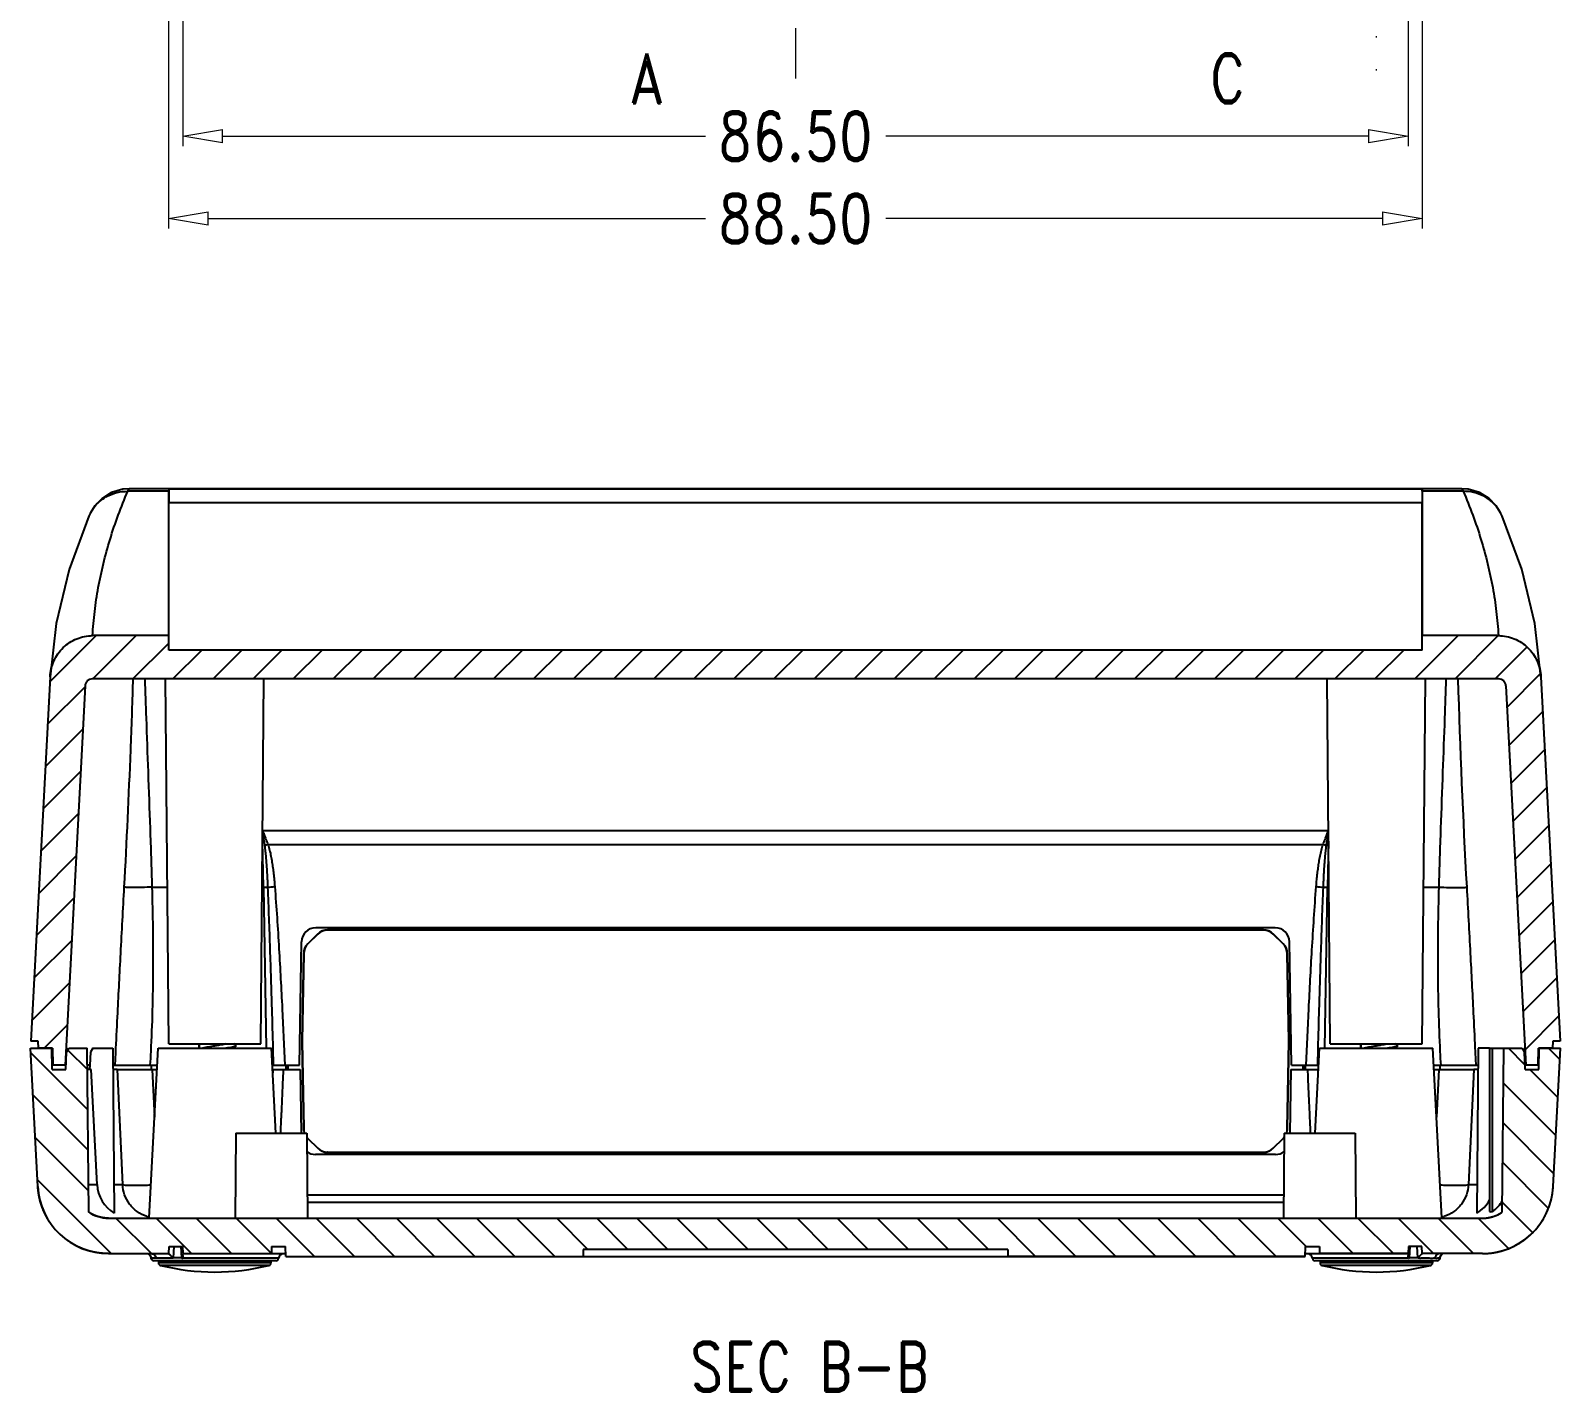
# Model space of a CAD drawing. Header units: millimetres. Extents: x 3559 to 4719, y 1270 to 1649.
# Drawn here: x 3566.8 to 3674.8, y 1316.6 to 1412.7 of the extents above; entities that cross this region are included whole.
import ezdxf
from ezdxf.enums import TextEntityAlignment as Align

# ---------------------------------------------------------------- set-up
doc = ezdxf.new("R2010")
doc.units = ezdxf.units.MM
doc.linetypes.add('DIVIDE', pattern=[31.75, 12.7, -6.35, 0, -6.35, 0, -6.35])
doc.layers.get('0').update_dxf_attribs({"linetype": 'CONTINUOUS'})
doc.layers.get('Defpoints').update_dxf_attribs({"linetype": 'CONTINUOUS'})
for name, color, linetype in [('02___PRT_ALL_AXES', 7, 'CONTINUOUS'), ('06___PRT_ALL_SURFS', 7, 'CONTINUOUS'), ('3_ALL_AXES', 7, 'CONTINUOUS')]:
    doc.layers.add(name, color=color, linetype=linetype)
doc.layers.add('dim', color=3, linetype='CONTINUOUS', lineweight=9)
doc.layers.add('hatch', color=56, linetype='CONTINUOUS', lineweight=9)
doc.styles.add('longtou', font='romand.shx', dxfattribs={"width": 0.8, "bigfont": 'fangsong.shx'})
doc.dimstyles.new('YanXiu', dxfattribs={"dimtxt": 2.5, "dimasz": 2.2, "dimexe": 1, "dimexo": 0, "dimgap": 0.66, "dimtad": 0, "dimzin": 0, "dimdsep": 46, "dimtxsty": 'longtou', "dimblk": 'CLOSEDBLANK', "dimcen": 0, "dimclrd": 3, "dimclre": 3, "dimclrt": 7, "dimadec": 0, "dimazin": 0, "dimtfac": 1, "dimtdec": 4, "dimtofl": 0, "dimtmove": 0, "dimatfit": 3, "dimldrblk": 'CLOSEDBLANK', "dimfxl": 0, "dimtolj": 1, "dimtzin": 0, "dimlwd": 0, "dimlwe": 0, "dimarcsym": 0})

# ---------------------------------------------------------------- blocks, each defined once
blk = doc.blocks.new('_ClosedBlank')
at = {"color": 0, "linetype": 'ByBlock', "lineweight": -2}
for p, q in [((-1, 0.167), (0, 0)), ((-1, 0.167), (-1, -0.167)), ((0, 0), (-1, -0.167))]:
    blk.add_line(p, q, dxfattribs=at)
blk = doc.blocks.new('*D17')
at = {"layer": 'Defpoints', "color": 0}
for p in [(3576.51, 1428.84), (3665.01, 1428.84), (3576.51, 1399.45)]:
    blk.add_point(p, dxfattribs=at)
at = {"layer": 'dim', "color": 3, "lineweight": 5}
for p, q in [((3576.51, 1428.84), (3576.51, 1398.75)), ((3665.01, 1428.84), (3665.01, 1398.75)), ((3579.31, 1399.45), (3614.4, 1399.45)), ((3662.21, 1399.45), (3627.13, 1399.45))]:
    blk.add_line(p, q, dxfattribs=at)
at = {"layer": 'dim', "color": 3, "lineweight": 5, "xscale": 2.8, "yscale": 2.8, "zscale": 2.8, "rotation": 180}
blk.add_blockref('_ClosedBlank', (3576.51, 1399.45), dxfattribs=at)
at = {"layer": 'dim', "color": 3, "lineweight": 5, "xscale": 2.8, "yscale": 2.8, "zscale": 2.8}
blk.add_blockref('_ClosedBlank', (3665.01, 1399.45), dxfattribs=at)
at = {"layer": 'dim', "color": 7, "insert": (3620.76, 1399.45), "char_height": 3.5, "attachment_point": 5, "style": 'longtou'}
blk.add_mtext('88.50', dxfattribs=at)
blk = doc.blocks.new('*D27')
at = {"layer": 'Defpoints', "color": 0}
for p in [(3577.51, 1417.4), (3664.01, 1417.4), (3577.51, 1405.26)]:
    blk.add_point(p, dxfattribs=at)
at = {"layer": 'dim', "color": 3, "lineweight": 5}
for p, q in [((3577.51, 1417.4), (3577.51, 1404.56)), ((3664.01, 1417.4), (3664.01, 1404.56)), ((3580.31, 1405.26), (3614.4, 1405.26)), ((3661.21, 1405.26), (3627.13, 1405.26))]:
    blk.add_line(p, q, dxfattribs=at)
at = {"layer": 'dim', "color": 3, "lineweight": 5, "xscale": 2.8, "yscale": 2.8, "zscale": 2.8, "rotation": 180}
blk.add_blockref('_ClosedBlank', (3577.51, 1405.26), dxfattribs=at)
at = {"layer": 'dim', "color": 3, "lineweight": 5, "xscale": 2.8, "yscale": 2.8, "zscale": 2.8}
blk.add_blockref('_ClosedBlank', (3664.01, 1405.26), dxfattribs=at)
at = {"layer": 'dim', "color": 7, "insert": (3620.76, 1405.26), "char_height": 3.5, "attachment_point": 5, "style": 'longtou'}
blk.add_mtext('86.50', dxfattribs=at)

msp = doc.modelspace()

# ---------------------------------------------------------------- hatches: boundary and pattern name
h = msp.add_hatch()
h.set_pattern_fill('DEFAULT__1', color=5, scale=2, angle=45, style=0)
h.set_pattern_definition([(45, (2785.0211, 1084.2625), (-1.4142136, 1.4142136), [])])
edge = h.paths.add_edge_path()
edge.add_line((3568.318, 1340.871), (3567.314, 1340.871))
edge.add_line((3567.314, 1340.871), (3567.309, 1341.371))
edge.add_line((3567.309, 1341.371), (3566.791, 1341.371))
edge.add_line((3566.791, 1341.371), (3568.139, 1367.098))
edge.add_spline(control_points=[(3568.139, 1367.098), (3568.149, 1367.293), (3568.205, 1367.673), (3568.394, 1368.224), (3568.682, 1368.727), (3569.057, 1369.167), (3569.508, 1369.527), (3570.017, 1369.795), (3570.571, 1369.96), (3570.948, 1369.997), (3571.141, 1369.997)], knot_values=[0, 0, 0, 0, 0.125, 0.25, 0.375, 0.5, 0.625, 0.75, 0.875, 1, 1, 1, 1], degree=3, periodic=0)
edge.add_line((3571.141, 1369.997), (3576.514, 1369.997))
edge.add_line((3576.514, 1369.997), (3576.532, 1368.978))
edge.add_line((3576.532, 1368.978), (3664.997, 1368.978))
edge.add_line((3664.997, 1368.978), (3665.014, 1369.997))
edge.add_line((3665.014, 1369.997), (3670.388, 1369.997))
edge.add_spline(control_points=[(3670.388, 1369.997), (3670.581, 1369.997), (3670.959, 1369.96), (3671.515, 1369.793), (3672.026, 1369.524), (3672.477, 1369.162), (3672.85, 1368.722), (3673.136, 1368.22), (3673.324, 1367.671), (3673.38, 1367.292), (3673.39, 1367.098)], knot_values=[0, 0, 0, 0, 0.125, 0.25, 0.375, 0.5, 0.625, 0.75, 0.875, 1, 1, 1, 1], degree=3, periodic=0)
edge.add_line((3673.39, 1367.098), (3674.738, 1341.371))
edge.add_line((3674.738, 1341.371), (3674.22, 1341.371))
edge.add_line((3674.22, 1341.371), (3674.214, 1340.871))
edge.add_line((3674.214, 1340.871), (3673.211, 1340.871))
edge.add_line((3673.211, 1340.871), (3673.19, 1339.671))
edge.add_line((3673.19, 1339.671), (3672.324, 1339.671))
edge.add_line((3672.324, 1339.671), (3670.92, 1366.457))
edge.add_spline(control_points=[(3670.92, 1366.457), (3670.917, 1366.525), (3670.886, 1366.648), (3670.772, 1366.812), (3670.606, 1366.917), (3670.485, 1366.941), (3670.42, 1366.941)], knot_values=[0, 0, 0, 0, 0.25, 0.5, 0.75, 1, 1, 1, 1], degree=3, periodic=0)
edge.add_line((3670.42, 1366.941), (3571.109, 1366.941))
edge.add_spline(control_points=[(3571.109, 1366.941), (3571.044, 1366.941), (3570.923, 1366.917), (3570.757, 1366.812), (3570.643, 1366.648), (3570.612, 1366.525), (3570.609, 1366.457)], knot_values=[0, 0, 0, 0, 0.25, 0.5, 0.75, 1, 1, 1, 1], degree=3, periodic=0)
edge.add_line((3570.609, 1366.457), (3569.205, 1339.671))
edge.add_line((3569.205, 1339.671), (3568.339, 1339.671))
edge.add_line((3568.339, 1339.671), (3568.318, 1340.871))
h = msp.add_hatch()
h.set_pattern_fill('B', color=5, scale=2, angle=135, style=0)
h.set_pattern_definition([(135, (2785.0211, 1084.2625), (-1.4142136, -1.4142136), [])])
edge = h.paths.add_edge_path()
edge.add_line((3569.475, 1340.871), (3570.764, 1340.871))
edge.add_line((3570.764, 1340.871), (3570.865, 1329.303))
edge.add_spline(control_points=[(3572.269, 1328.871), (3571.765, 1328.871), (3571.283, 1329.02), (3570.865, 1329.303)], knot_values=[0, 0, 0, 0, 1, 1, 1, 1], degree=3, periodic=0)
edge.add_line((3572.269, 1328.871), (3669.26, 1328.871))
edge.add_spline(control_points=[(3669.26, 1328.871), (3669.764, 1328.871), (3670.246, 1329.02), (3670.663, 1329.303)], knot_values=[0, 0, 0, 0, 1, 1, 1, 1], degree=3, periodic=0)
edge.add_line((3670.663, 1329.303), (3670.764, 1340.871))
edge.add_line((3670.764, 1340.871), (3672.054, 1340.871))
edge.add_line((3672.054, 1340.871), (3672.219, 1340.586))
edge.add_line((3672.219, 1340.586), (3672.282, 1339.371))
edge.add_line((3672.282, 1339.371), (3673.235, 1339.371))
edge.add_line((3673.235, 1339.371), (3673.261, 1340.871))
edge.add_line((3673.261, 1340.871), (3674.764, 1340.871))
edge.add_line((3674.764, 1340.871), (3674.253, 1331.11))
edge.add_spline(control_points=[(3669.26, 1326.371), (3672.068, 1326.371), (3674.106, 1328.305), (3674.253, 1331.11)], knot_values=[0, 0, 0, 0, 1, 1, 1, 1], degree=3, periodic=0)
edge.add_line((3669.26, 1326.371), (3665.014, 1326.371))
edge.add_line((3665.014, 1326.371), (3664.988, 1326.871))
edge.add_line((3664.988, 1326.871), (3664.041, 1326.871))
edge.add_line((3664.041, 1326.871), (3664.014, 1326.371))
edge.add_line((3664.014, 1326.371), (3657.764, 1326.371))
edge.add_line((3657.764, 1326.371), (3657.756, 1326.871))
edge.add_line((3657.756, 1326.871), (3656.764, 1326.871))
edge.add_line((3656.764, 1326.871), (3656.752, 1326.171))
edge.add_line((3656.752, 1326.171), (3635.764, 1326.171))
edge.add_line((3635.764, 1326.171), (3635.762, 1326.671))
edge.add_line((3635.762, 1326.671), (3605.767, 1326.671))
edge.add_line((3605.767, 1326.671), (3605.764, 1326.171))
edge.add_line((3605.764, 1326.171), (3584.777, 1326.171))
edge.add_line((3584.777, 1326.171), (3584.764, 1326.871))
edge.add_line((3584.764, 1326.871), (3583.773, 1326.871))
edge.add_line((3583.773, 1326.871), (3583.764, 1326.371))
edge.add_line((3583.764, 1326.371), (3577.514, 1326.371))
edge.add_line((3577.514, 1326.371), (3577.488, 1326.871))
edge.add_line((3577.488, 1326.871), (3576.541, 1326.871))
edge.add_line((3576.541, 1326.871), (3576.514, 1326.371))
edge.add_line((3576.514, 1326.371), (3572.269, 1326.371))
edge.add_spline(control_points=[(3572.269, 1326.371), (3569.46, 1326.371), (3567.423, 1328.305), (3567.276, 1331.11)], knot_values=[0, 0, 0, 0, 1, 1, 1, 1], degree=3, periodic=0)
edge.add_line((3567.276, 1331.11), (3566.764, 1340.871))
edge.add_line((3566.764, 1340.871), (3568.268, 1340.871))
edge.add_line((3568.268, 1340.871), (3568.294, 1339.371))
edge.add_line((3568.294, 1339.371), (3569.246, 1339.371))
edge.add_line((3569.246, 1339.371), (3569.31, 1340.586))
edge.add_line((3569.31, 1340.586), (3569.475, 1340.871))

# ---------------------------------------------------------------- linework, layer by layer
at = {"color": 7, "linetype": 'Continuous'}
for p, q in [((3573.728, 1380.371), (3573.269, 1380.335)), ((3667.8, 1380.371), (3573.728, 1380.371)), ((3665.013, 1380.336), (3576.515, 1380.336)), ((3576.515, 1380.336), (3576.532, 1379.374)), ((3665.013, 1380.336), (3664.997, 1379.374)), ((3668.249, 1380.337), (3667.8, 1380.371)), ((3576.514, 1380.188), (3573.631, 1380.188)), ((3576.514, 1369.997), (3576.514, 1380.188)), ((3664.997, 1379.374), (3576.532, 1379.374)), ((3664.997, 1368.978), (3664.997, 1379.374)), ((3665.014, 1380.188), (3665.014, 1369.997)), ((3667.898, 1380.188), (3665.014, 1380.188)), ((3570.877, 1378.433), (3570.877, 1378.434)), ((3670.652, 1378.433), (3670.652, 1378.434)), ((3576.514, 1369.997), (3571.141, 1369.997)), ((3576.514, 1369.997), (3571.141, 1369.997)), ((3576.532, 1368.978), (3576.514, 1369.997)), ((3576.532, 1368.978), (3576.514, 1369.997)), ((3664.997, 1368.978), (3665.014, 1369.997)), ((3664.997, 1368.978), (3665.014, 1369.997)), ((3670.388, 1369.997), (3665.014, 1369.997)), ((3670.388, 1369.997), (3665.014, 1369.997)), ((3664.997, 1368.978), (3576.532, 1368.978)), ((3664.997, 1368.978), (3576.532, 1368.978)), ((3568.139, 1367.098), (3566.791, 1341.371)), ((3568.139, 1367.098), (3566.791, 1341.371)), ((3570.609, 1366.457), (3569.205, 1339.671)), ((3570.609, 1366.457), (3569.205, 1339.671)), ((3670.42, 1366.941), (3571.109, 1366.941)), ((3670.42, 1366.941), (3571.109, 1366.941)), ((3576.514, 1341.171), (3576.29, 1366.941)), ((3583.014, 1341.171), (3583.239, 1366.941)), ((3658.514, 1341.171), (3658.29, 1366.941)), ((3665.014, 1341.171), (3665.239, 1366.941)), ((3670.92, 1366.457), (3672.324, 1339.671)), ((3670.92, 1366.457), (3672.324, 1339.671)), ((3673.39, 1367.098), (3674.738, 1341.371)), ((3673.39, 1367.098), (3674.738, 1341.371)), ((3583.126, 1356.25), (3658.403, 1356.249)), ((3583.195, 1352.24), (3583.139, 1355.487)), ((3658.389, 1355.487), (3658.333, 1352.24)), ((3583.519, 1355.263), (3658.01, 1355.263)), ((3575.352, 1352.241), (3576.418, 1352.241)), ((3583.111, 1352.24), (3583.195, 1352.24)), ((3583.195, 1352.24), (3583.394, 1340.871)), ((3658.135, 1340.871), (3658.333, 1352.24)), ((3658.333, 1352.24), (3658.418, 1352.24)), ((3665.111, 1352.241), (3666.177, 1352.241)), ((3587.034, 1348.935), (3586.33, 1348.244)), ((3587.039, 1348.921), (3586.344, 1348.238)), ((3654.633, 1349.371), (3586.896, 1349.371)), ((3587.039, 1348.921), (3587.034, 1348.935)), ((3653.794, 1349.221), (3587.734, 1349.221)), ((3587.74, 1349.208), (3587.734, 1349.221)), ((3653.789, 1349.208), (3587.74, 1349.208)), ((3653.789, 1349.208), (3653.794, 1349.221)), ((3654.49, 1348.921), (3654.495, 1348.935)), ((3655.185, 1348.238), (3654.49, 1348.921)), ((3655.199, 1348.244), (3654.495, 1348.935)), ((3585.744, 1339.671), (3585.896, 1348.389)), ((3586.344, 1348.238), (3586.33, 1348.244)), ((3655.185, 1348.238), (3655.199, 1348.244)), ((3655.785, 1339.671), (3655.633, 1348.389)), ((3586.031, 1347.548), (3585.924, 1341.389)), ((3586.045, 1347.542), (3585.938, 1341.389)), ((3586.045, 1347.542), (3586.031, 1347.548)), ((3655.484, 1347.542), (3655.498, 1347.548)), ((3655.591, 1341.389), (3655.484, 1347.542)), ((3655.605, 1341.389), (3655.498, 1347.548)), ((3567.309, 1341.371), (3566.791, 1341.371)), ((3567.309, 1341.371), (3566.791, 1341.371)), ((3567.314, 1340.871), (3567.309, 1341.371)), ((3567.314, 1340.871), (3567.309, 1341.371)), ((3585.938, 1341.389), (3585.924, 1341.389)), ((3655.591, 1341.389), (3655.605, 1341.389)), ((3674.22, 1341.371), (3674.214, 1340.871)), ((3674.22, 1341.371), (3674.214, 1340.871)), ((3674.738, 1341.371), (3674.22, 1341.371)), ((3674.738, 1341.371), (3674.22, 1341.371)), ((3566.764, 1340.871), (3568.318, 1340.871)), ((3567.276, 1331.11), (3566.764, 1340.871)), ((3566.764, 1340.871), (3568.268, 1340.871)), ((3567.276, 1331.11), (3566.764, 1340.871)), ((3568.318, 1340.871), (3567.314, 1340.871)), ((3568.294, 1339.371), (3568.268, 1340.871)), ((3568.294, 1339.371), (3568.268, 1340.871)), ((3568.318, 1340.871), (3568.339, 1339.671)), ((3568.339, 1339.671), (3568.318, 1340.871)), ((3569.246, 1339.371), (3569.31, 1340.586)), ((3569.246, 1339.371), (3569.31, 1340.586)), ((3569.31, 1340.586), (3569.475, 1340.871)), ((3569.31, 1340.586), (3569.475, 1340.871)), ((3569.475, 1340.871), (3570.764, 1340.871)), ((3569.475, 1340.871), (3570.764, 1340.871)), ((3570.865, 1329.303), (3570.764, 1340.871)), ((3570.865, 1329.303), (3570.764, 1340.871)), ((3570.993, 1340.586), (3570.945, 1339.671)), ((3571.158, 1340.871), (3570.993, 1340.586)), ((3571.158, 1340.871), (3572.564, 1340.871)), ((3572.564, 1340.871), (3572.666, 1329.23)), ((3575.137, 1328.891), (3575.764, 1340.871)), ((3575.764, 1340.871), (3583.764, 1340.871)), ((3576.514, 1341.171), (3583.014, 1341.171)), ((3578.664, 1341.171), (3578.664, 1340.871)), ((3581.235, 1341.106), (3581.124, 1341.171)), ((3581.124, 1340.871), (3581.235, 1340.937)), ((3581.264, 1341.071), (3581.235, 1341.106)), ((3581.235, 1340.937), (3581.264, 1340.971)), ((3581.264, 1340.971), (3581.264, 1341.071)), ((3584.079, 1334.871), (3583.764, 1340.871)), ((3583.867, 1340.874), (3583.9, 1339.671)), ((3585.938, 1341.354), (3585.924, 1341.354)), ((3585.924, 1341.354), (3586.031, 1335.195)), ((3585.938, 1341.354), (3586.045, 1335.201)), ((3655.484, 1335.201), (3655.591, 1341.354)), ((3655.498, 1335.195), (3655.605, 1341.354)), ((3655.591, 1341.354), (3655.605, 1341.354)), ((3657.45, 1334.871), (3657.764, 1340.871)), ((3657.629, 1339.671), (3657.662, 1340.874)), ((3657.764, 1340.871), (3665.764, 1340.871)), ((3658.514, 1341.171), (3665.014, 1341.171)), ((3660.664, 1341.171), (3660.664, 1340.871)), ((3663.235, 1341.106), (3663.124, 1341.171)), ((3663.124, 1340.871), (3663.235, 1340.937)), ((3663.264, 1341.071), (3663.235, 1341.106)), ((3663.235, 1340.937), (3663.264, 1340.971)), ((3663.264, 1340.971), (3663.264, 1341.071)), ((3666.392, 1328.891), (3665.764, 1340.871)), ((3668.964, 1340.871), (3668.863, 1329.23)), ((3669.764, 1340.871), (3668.964, 1340.871)), ((3669.958, 1340.871), (3672.054, 1340.871)), ((3670.663, 1329.303), (3670.764, 1340.871)), ((3670.663, 1329.303), (3670.764, 1340.871)), ((3670.764, 1340.871), (3672.054, 1340.871)), ((3672.054, 1340.871), (3672.219, 1340.586)), ((3672.054, 1340.871), (3672.219, 1340.586)), ((3672.282, 1339.371), (3672.219, 1340.586)), ((3672.282, 1339.371), (3672.219, 1340.586)), ((3673.211, 1340.871), (3673.19, 1339.671)), ((3673.19, 1339.671), (3673.211, 1340.871)), ((3673.211, 1340.871), (3674.764, 1340.871)), ((3674.214, 1340.871), (3673.211, 1340.871)), ((3673.235, 1339.371), (3673.261, 1340.871)), ((3673.235, 1339.371), (3673.261, 1340.871)), ((3673.261, 1340.871), (3674.764, 1340.871)), ((3674.253, 1331.11), (3674.764, 1340.871)), ((3674.253, 1331.11), (3674.764, 1340.871)), ((3568.294, 1339.371), (3569.246, 1339.371)), ((3568.294, 1339.371), (3569.246, 1339.371)), ((3569.262, 1339.671), (3568.339, 1339.671)), ((3569.205, 1339.671), (3568.339, 1339.671)), ((3570.945, 1339.671), (3570.775, 1339.671)), ((3570.945, 1339.671), (3570.929, 1339.371)), ((3572.575, 1339.671), (3575.702, 1339.671)), ((3572.865, 1339.371), (3575.686, 1339.371)), ((3572.865, 1339.371), (3573.251, 1331.241)), ((3575.279, 1339.671), (3575.279, 1339.371)), ((3575.35, 1339.371), (3575.51, 1336.007)), ((3583.827, 1339.671), (3585.744, 1339.671)), ((3583.843, 1339.371), (3585.791, 1339.371)), ((3583.862, 1339.371), (3583.856, 1339.123)), ((3584.785, 1339.673), (3584.791, 1339.371)), ((3584.903, 1339.671), (3584.908, 1339.371)), ((3584.924, 1339.671), (3584.929, 1339.371)), ((3655.738, 1339.371), (3657.686, 1339.371)), ((3655.785, 1339.671), (3657.702, 1339.671)), ((3656.6, 1339.371), (3656.605, 1339.671)), ((3656.621, 1339.371), (3656.626, 1339.671)), ((3656.743, 1339.673), (3656.738, 1339.371)), ((3657.673, 1339.123), (3657.667, 1339.371)), ((3665.827, 1339.671), (3668.954, 1339.671)), ((3665.843, 1339.371), (3668.663, 1339.371)), ((3666.179, 1339.371), (3666.019, 1336.007)), ((3666.25, 1339.671), (3666.25, 1339.371)), ((3668.663, 1339.371), (3668.278, 1331.241)), ((3673.19, 1339.671), (3672.267, 1339.671)), ((3672.282, 1339.371), (3673.235, 1339.371)), ((3672.282, 1339.371), (3673.235, 1339.371)), ((3673.19, 1339.671), (3672.324, 1339.671)), ((3586.045, 1335.201), (3586.031, 1335.195)), ((3655.484, 1335.201), (3655.498, 1335.195)), ((3581.264, 1334.871), (3581.212, 1328.871)), ((3581.264, 1334.871), (3586.264, 1334.871)), ((3586.264, 1334.871), (3586.317, 1328.871)), ((3586.344, 1334.505), (3586.33, 1334.499)), ((3586.33, 1334.499), (3587.034, 1333.808)), ((3586.344, 1334.505), (3587.039, 1333.822)), ((3587.039, 1333.822), (3587.034, 1333.808)), ((3654.49, 1333.822), (3655.185, 1334.505)), ((3654.49, 1333.822), (3654.495, 1333.808)), ((3654.495, 1333.808), (3655.199, 1334.499)), ((3655.185, 1334.505), (3655.199, 1334.499)), ((3655.264, 1334.871), (3655.212, 1328.871)), ((3655.264, 1334.871), (3660.264, 1334.871)), ((3660.264, 1334.871), (3660.317, 1328.871)), ((3587.74, 1333.535), (3587.734, 1333.521)), ((3587.734, 1333.521), (3653.794, 1333.521)), ((3587.74, 1333.535), (3653.789, 1333.535)), ((3653.789, 1333.535), (3653.794, 1333.521)), ((3586.302, 1330.526), (3655.226, 1330.526)), ((3586.307, 1329.991), (3655.222, 1329.991)), ((3572.269, 1328.871), (3669.26, 1328.871)), ((3572.269, 1328.871), (3669.26, 1328.871)), ((3572.269, 1326.371), (3576.514, 1326.371)), ((3572.269, 1326.371), (3576.514, 1326.371)), ((3576.514, 1326.371), (3576.541, 1326.871)), ((3576.514, 1326.371), (3576.541, 1326.871)), ((3576.541, 1326.871), (3577.488, 1326.871)), ((3576.541, 1326.871), (3577.488, 1326.871)), ((3576.869, 1326.871), (3576.829, 1326.068)), ((3577.415, 1326.447), (3577.393, 1326.871)), ((3577.434, 1326.068), (3577.415, 1326.447)), ((3577.488, 1326.871), (3577.514, 1326.371)), ((3577.488, 1326.871), (3577.514, 1326.371)), ((3577.514, 1326.371), (3584.773, 1326.371)), ((3577.514, 1326.371), (3583.764, 1326.371)), ((3577.521, 1326.248), (3577.516, 1326.338)), ((3583.773, 1326.871), (3583.764, 1326.371)), ((3583.773, 1326.871), (3583.764, 1326.371)), ((3583.773, 1326.871), (3584.764, 1326.871)), ((3583.773, 1326.871), (3584.764, 1326.871)), ((3584.777, 1326.171), (3584.764, 1326.871)), ((3584.777, 1326.171), (3584.764, 1326.871)), ((3605.767, 1326.671), (3605.764, 1326.171)), ((3605.767, 1326.671), (3605.764, 1326.171)), ((3635.762, 1326.671), (3605.767, 1326.671)), ((3635.762, 1326.671), (3605.767, 1326.671)), ((3635.762, 1326.671), (3635.764, 1326.171)), ((3635.762, 1326.671), (3635.764, 1326.171)), ((3656.752, 1326.171), (3656.764, 1326.871)), ((3656.752, 1326.171), (3656.764, 1326.871)), ((3656.756, 1326.371), (3664.014, 1326.371)), ((3656.764, 1326.871), (3657.756, 1326.871)), ((3656.764, 1326.871), (3657.756, 1326.871)), ((3657.756, 1326.871), (3657.764, 1326.371)), ((3657.756, 1326.871), (3657.764, 1326.371)), ((3664.014, 1326.371), (3657.764, 1326.371)), ((3664.041, 1326.871), (3664.008, 1326.248)), ((3664.041, 1326.871), (3664.014, 1326.371)), ((3664.988, 1326.871), (3664.041, 1326.871)), ((3664.988, 1326.871), (3664.041, 1326.871)), ((3664.116, 1326.475), (3664.095, 1326.068)), ((3664.136, 1326.871), (3664.116, 1326.475)), ((3664.7, 1326.068), (3664.66, 1326.871)), ((3665.014, 1326.371), (3664.988, 1326.871)), ((3665.014, 1326.371), (3664.988, 1326.871)), ((3669.26, 1326.371), (3665.014, 1326.371)), ((3669.26, 1326.371), (3665.014, 1326.371)), ((3584.068, 1325.871), (3575.461, 1325.871)), ((3575.791, 1325.871), (3575.793, 1325.725)), ((3583.736, 1325.725), (3575.793, 1325.725)), ((3583.583, 1325.534), (3575.945, 1325.534)), ((3577.434, 1326.068), (3576.829, 1326.068)), ((3583.787, 1326.038), (3577.516, 1326.053)), ((3583.738, 1325.871), (3583.736, 1325.725)), ((3584.265, 1326.038), (3583.787, 1326.038)), ((3584.777, 1326.171), (3656.752, 1326.171)), ((3584.777, 1326.171), (3605.764, 1326.171)), ((3656.752, 1326.171), (3635.764, 1326.171)), ((3663.997, 1326.038), (3657.264, 1326.038)), ((3666.068, 1325.871), (3657.461, 1325.871)), ((3657.791, 1325.871), (3657.793, 1325.725)), ((3665.736, 1325.725), (3657.793, 1325.725)), ((3665.583, 1325.534), (3657.945, 1325.534)), ((3663.997, 1326.038), (3663.999, 1326.068)), ((3664.7, 1326.068), (3664.095, 1326.068)), ((3665.738, 1325.871), (3665.736, 1325.725))]:
    msp.add_line(p, q, dxfattribs=at)
for points in [[(3573.269, 1380.335), (3572.471, 1380.095), (3571.788, 1379.667), (3571.295, 1379.153), (3570.987, 1378.666), (3570.877, 1378.433)], [(3670.652, 1378.433), (3670.536, 1378.677), (3670.225, 1379.164), (3669.729, 1379.677), (3669.044, 1380.102), (3668.249, 1380.337)], [(3570.877, 1378.434), (3569.491, 1374.674), (3568.569, 1370.848), (3568.139, 1367.098)], [(3673.39, 1367.098), (3672.959, 1370.854), (3672.037, 1374.68), (3670.652, 1378.434)], [(3575.015, 1326.371), (3575.081, 1326.339), (3575.171, 1326.26)], [(3575.171, 1326.26), (3575.242, 1326.137), (3575.262, 1326.049)], [(3666.267, 1326.049), (3666.287, 1326.135), (3666.356, 1326.258), (3666.444, 1326.336)]]:
    msp.add_lwpolyline(points, dxfattribs=at)
for centre, radius, start, end in [((3573.515, 1377.293), 2.874, 148.85181, 156.59712), ((3573.504, 1377.299), 2.861, 147.34777, 148.84829), ((3668.025, 1377.299), 2.861, 31.28479, 32.60894), ((3668.014, 1377.293), 2.874, 23.40269, 31.28097), ((4222.607, 1383.083), 555.315, 181.66577, 183.18386), ((3565.611, 1405.446), 53.283, 289.37257, 289.6396), ((3677.719, 1410.528), 58.675, 250.37186, 250.61437), ((3580.198, 1401.402), 49.271, 273.84133, 274.43018), ((3661.331, 1401.392), 49.261, 265.56887, 266.15783), ((3586.896, 1348.371), 1, 90, 179), ((3654.633, 1348.371), 1, 1, 90), ((3572.269, 1331.371), 5, 183, 270), ((3573.952, 1331.373), 2.499, 183.03153, 239.02541), ((3669.26, 1331.371), 5, 270, 357), ((3667.572, 1331.378), 2.506, 301.00603, 315.99811), ((3667.577, 1331.373), 2.499, 315.99769, 331.5558), ((3572.269, 1331.371), 2.5, 235.83965, 270), ((3575.733, 1331.344), 2.472, 252.31105, 256.18302), ((3665.795, 1331.344), 2.472, 283.81698, 287.68895), ((3669.26, 1331.371), 2.5, 270, 304.16035), ((3584.659, 1325.971), 0.4, 90, 170.40593), ((3656.869, 1325.971), 0.4, 9.59407, 90), ((3575.461, 1326.071), 0.2, 186.58714, 270), ((3575.993, 1325.728), 0.2, 181, 256.18294), ((3579.764, 1341.063), 15.991, 256.18294, 283.81706), ((3583.536, 1325.728), 0.2, 283.81706, 359), ((3584.068, 1326.071), 0.2, 270, 350.40593), ((3657.461, 1326.071), 0.2, 189.59407, 270), ((3657.993, 1325.728), 0.2, 181, 256.18294), ((3661.764, 1341.063), 15.991, 256.18294, 283.81706), ((3665.536, 1325.728), 0.2, 283.81706, 359), ((3666.068, 1326.071), 0.2, 270, 353.41286)]:
    msp.add_arc(centre, radius, start, end, dxfattribs=at)
for centre, major_axis, ratio, start_param, end_param in [((3576.692, 1370.371), (-0.175, 10), 0.0033919, 0.0837041, 0.191927), ((3664.837, 1370.371), (0.175, 10), 0.0033919, -0.191927, -0.0837041), ((3587.735, 1348.221), (-0.379, 0.926), 0.9998222, -0.3882734, 0.3882734), ((3587.74, 1348.207), (-0.379, 0.926), 0.9998222, -0.3882734, 0.3882734), ((3653.789, 1348.207), (0.379, 0.926), 0.9998222, -0.3882734, 0.3882734), ((3653.794, 1348.221), (0.379, 0.926), 0.9998222, -0.3882734, 0.3882734), ((3587.031, 1347.53), (0.919, -0.395), 0.9998222, 2.7533192, 3.5298661), ((3587.045, 1347.524), (-0.919, 0.395), 0.9998222, -0.3882734, 0.3882734), ((3654.484, 1347.524), (0.919, 0.395), 0.9998222, -0.3882734, 0.3882734), ((3654.498, 1347.53), (0.919, 0.395), 0.9998222, -0.3882734, 0.3882734), ((3586.924, 1341.371), (1, 0), 0.9998476, 3.124142, 3.1590433), ((3586.938, 1341.371), (1, 0), 0.9998476, 3.124142, 3.1590433), ((3654.591, 1341.371), (1, 0), 0.9998476, -0.0174506, 0.0174506), ((3654.605, 1341.371), (-1, 0), 0.9998476, 3.124142, 3.1590433), ((3587.031, 1335.213), (0.919, 0.395), 0.9998222, 2.7533192, 3.0864631), ((3587.045, 1335.219), (-0.919, -0.395), 0.9998222, 5.8949119, 6.2345749), ((3654.484, 1335.219), (0.919, -0.395), 0.9998222, 6.3317957, 6.6714588), ((3654.498, 1335.213), (0.919, -0.395), 0.9998222, 0.0551296, 0.3882735), ((3587.045, 1335.219), (-0.919, -0.395), 0.9998222, 0.2626488, 0.3882734), ((3587.031, 1335.213), (0.919, 0.395), 0.9998222, -2.8559457, -2.7533192), ((3587.735, 1334.522), (0.379, 0.926), 0.9998222, -3.5298661, -2.7533192), ((3587.74, 1334.536), (-0.379, -0.926), 0.9998222, -0.3882734, 0.3882734), ((3653.789, 1334.536), (0.379, -0.926), 0.9998222, -0.3882734, 0.3882734), ((3653.794, 1334.522), (-0.379, 0.926), 0.9998222, -3.5298661, -2.7533192), ((3654.484, 1335.219), (0.919, -0.395), 0.9998222, -0.3882734, -0.2626488), ((3654.498, 1335.213), (0.919, -0.395), 0.9998222, -0.3882735, -0.285647)]:
    msp.add_ellipse(centre, major_axis=major_axis, ratio=ratio, start_param=start_param, end_param=end_param, dxfattribs=at)
for points, start_tangent, end_tangent in [([(3573.631, 1380.188), (3573.658, 1380.268), (3573.685, 1380.325), (3573.712, 1380.36), (3573.737, 1380.371)], (0.2899361, 0.957046), (1, 0.0000044)), ([(3667.792, 1380.371), (3667.817, 1380.36), (3667.844, 1380.325), (3667.871, 1380.268), (3667.898, 1380.188)], (1, -0.0000024), (0.2899362, -0.957046)), ([(3571.095, 1378.843), (3571.556, 1379.396), (3572.168, 1379.834), (3572.875, 1380.104), (3573.631, 1380.188)], (0.5395362, 0.8419624), (0.9998759, -0.0157543)), ([(3571.141, 1369.997), (3571.29, 1371.697), (3571.546, 1373.397), (3571.908, 1375.097), (3572.376, 1376.795), (3572.95, 1378.492), (3573.631, 1380.188)], (0.05641, 0.9984077), (0.3971704, 0.9177449)), ([(3670.435, 1378.841), (3669.973, 1379.396), (3669.361, 1379.834), (3668.654, 1380.104), (3667.898, 1380.188)], (-0.5389002, 0.8423696), (-0.9998759, -0.0157543)), ([(3667.898, 1380.188), (3668.579, 1378.492), (3669.153, 1376.795), (3669.621, 1375.097), (3669.983, 1373.397), (3670.239, 1371.697), (3670.388, 1369.997)], (0.3971704, -0.9177449), (0.05641, -0.9984077)), ([(3568.139, 1367.098), (3568.223, 1367.67), (3568.411, 1368.216), (3568.696, 1368.716), (3569.07, 1369.153), (3569.518, 1369.512), (3570.025, 1369.778), (3570.573, 1369.941), (3571.141, 1369.997)], (0.0523559, 0.9986285), (1, 0)), ([(3568.139, 1367.098), (3568.223, 1367.67), (3568.411, 1368.216), (3568.696, 1368.716), (3569.07, 1369.153), (3569.518, 1369.512), (3570.025, 1369.778), (3570.573, 1369.941), (3571.141, 1369.997)], (0.052336, 0.9986295), (1, 0)), ([(3670.388, 1369.997), (3670.957, 1369.941), (3671.507, 1369.776), (3672.016, 1369.508), (3672.464, 1369.149), (3672.836, 1368.712), (3673.12, 1368.212), (3673.307, 1367.668), (3673.39, 1367.098)], (1, 0), (0.0523543, -0.9986286)), ([(3670.388, 1369.997), (3670.957, 1369.941), (3671.507, 1369.776), (3672.016, 1369.508), (3672.464, 1369.149), (3672.836, 1368.712), (3673.12, 1368.212), (3673.307, 1367.668), (3673.39, 1367.098)], (1, 0), (0.052336, -0.9986295)), ([(3571.109, 1366.941), (3570.926, 1366.905), (3570.766, 1366.802), (3570.654, 1366.644), (3570.609, 1366.457)], (-1, 0), (-0.0523573, -0.9986284)), ([(3571.109, 1366.941), (3570.926, 1366.905), (3570.766, 1366.802), (3570.654, 1366.644), (3570.609, 1366.457)], (-1, 0), (-0.052336, -0.9986295)), ([(3573.38, 1352.241), (3573.834, 1361.927), (3573.996, 1366.714), (3574.002, 1366.94)], (0.0549336, 0.99849), (0.0287245, 0.9995874)), ([(3575.352, 1352.241), (3575.221, 1356.392), (3575.079, 1360.381), (3574.942, 1364.176), (3574.85, 1366.94)], (-0.0279678, 0.9996088), (-0.0314446, 0.9995055)), ([(3666.679, 1366.94), (3666.587, 1364.176), (3666.45, 1360.381), (3666.307, 1356.392), (3666.177, 1352.241)], (-0.0314446, -0.9995055), (-0.0279679, -0.9996088)), ([(3670.92, 1366.457), (3670.874, 1366.644), (3670.763, 1366.802), (3670.603, 1366.905), (3670.42, 1366.941)], (-0.0523591, 0.9986283), (-1, 0)), ([(3670.92, 1366.457), (3670.874, 1366.644), (3670.763, 1366.802), (3670.603, 1366.905), (3670.42, 1366.941)], (-0.052336, 0.9986295), (-1, 0)), ([(3583.145, 1356.201), (3583.251, 1355.938), (3583.382, 1355.609), (3583.519, 1355.263)], (0.3690727, -0.9294005), (0.3652642, -0.9309039)), ([(3583.145, 1356.123), (3583.177, 1355.911), (3583.23, 1355.555), (3583.285, 1355.18)], (0.1471644, -0.989112), (0.1452591, -0.9893937)), ([(3658.01, 1355.263), (3658.147, 1355.61), (3658.279, 1355.939), (3658.383, 1356.201)], (0.3652646, 0.9309038), (0.3690249, 0.9294195)), ([(3658.244, 1355.18), (3658.299, 1355.556), (3658.353, 1355.912), (3658.384, 1356.123)], (0.1452592, 0.9893936), (0.1471616, 0.9891125)), ([(3583.285, 1355.18), (3583.335, 1354.779), (3583.374, 1354.369), (3583.406, 1353.96), (3583.433, 1353.558), (3583.456, 1353.153), (3583.478, 1352.722), (3583.499, 1352.242)], (0.1434373, -0.9896594), (0.0401077, -0.9991954)), ([(3583.519, 1355.263), (3583.64, 1354.856), (3583.733, 1354.438), (3583.806, 1354.023), (3583.866, 1353.615), (3583.917, 1353.203), (3583.962, 1352.766), (3584.004, 1352.278)], (0.3250151, -0.9457088), (0.076871, -0.997041)), ([(3657.525, 1352.278), (3657.568, 1352.777), (3657.614, 1353.219), (3657.665, 1353.631), (3657.724, 1354.036), (3657.797, 1354.446), (3657.89, 1354.859), (3658.01, 1355.263)], (0.0768621, 0.9970417), (0.3251667, 0.9456567)), ([(3658.03, 1352.242), (3658.052, 1352.733), (3658.074, 1353.169), (3658.097, 1353.574), (3658.124, 1353.973), (3658.155, 1354.377), (3658.194, 1354.783), (3658.244, 1355.18)], (0.0401056, 0.9991954), (0.1434533, 0.9896571)), ([(3572.793, 1340.861), (3572.915, 1343.374), (3573.128, 1347.552), (3573.38, 1352.241)], (0.0471598, 0.9988874), (0.0549933, 0.9984867)), ([(3575.352, 1352.241), (3574.639, 1352.224), (3574.312, 1352.22), (3574.021, 1352.219), (3573.776, 1352.22), (3573.583, 1352.224), (3573.449, 1352.231), (3573.38, 1352.241)], (-0.9995833, -0.028866), (-0.9585283, 0.2849975)), ([(3575.213, 1339.671), (3575.269, 1340.64), (3575.422, 1346.441), (3575.412, 1349.342), (3575.352, 1352.241)], (0.0624781, 0.9980463), (-0.0289178, 0.9995818)), ([(3583.195, 1352.241), (3583.352, 1352.242), (3583.499, 1352.242)], (0.9998485, 0.0174046), (0.9999125, -0.0132278)), ([(3583.499, 1352.242), (3583.656, 1347.871), (3583.788, 1343.64), (3583.867, 1340.874)], (0.039814, -0.9992071), (0.0276439, -0.9996178)), ([(3584.004, 1352.278), (3584.298, 1347.894), (3584.526, 1343.651), (3584.709, 1339.671)], (0.0769187, -0.9970374), (0.0427586, -0.9990854)), ([(3656.82, 1339.671), (3657.002, 1343.644), (3657.225, 1347.794), (3657.525, 1352.278)], (0.0427513, 0.9990857), (0.0769974, 0.9970313)), ([(3657.662, 1340.874), (3657.741, 1343.633), (3657.869, 1347.771), (3658.03, 1352.242)], (0.0276426, 0.9996179), (0.0398394, 0.9992061)), ([(3658.03, 1352.242), (3658.176, 1352.242), (3658.333, 1352.241)], (0.9999125, 0.0132278), (0.9998485, -0.0174046)), ([(3666.177, 1352.241), (3666.117, 1349.342), (3666.107, 1346.441), (3666.152, 1343.54), (3666.26, 1340.64), (3666.317, 1339.671)], (-0.0289136, -0.9995819), (0.064501, -0.9979176)), ([(3666.177, 1352.241), (3666.89, 1352.224), (3667.217, 1352.22), (3667.508, 1352.219), (3667.753, 1352.22), (3667.946, 1352.224), (3668.079, 1352.231), (3668.149, 1352.24)], (0.9995897, -0.0286437), (0.959254, 0.2825451)), ([(3668.149, 1352.241), (3668.401, 1347.556), (3668.613, 1343.377), (3668.735, 1340.861)], (0.0550002, -0.9984863), (0.0471825, -0.9988863)), ([(3572.738, 1339.671), (3572.793, 1340.861)], (0.0458468, 0.9989485), (0.0471598, 0.9988874)), ([(3580.567, 1341.17), (3580.495, 1341.155), (3580.308, 1341.118), (3580.093, 1341.081), (3579.866, 1341.044), (3579.638, 1341.007), (3579.416, 1340.971), (3579.206, 1340.934), (3579.022, 1340.898), (3578.912, 1340.872)], (-0.9742734, -0.2253692), (-0.9693585, -0.2456505)), ([(3580.385, 1340.871), (3580.582, 1340.897), (3580.818, 1340.933), (3581.011, 1340.968), (3581.154, 1341.004), (3581.239, 1341.039), (3581.264, 1341.072)], (0.9919526, 0.1266101), (0.1386677, 0.990339)), ([(3581.024, 1340.871), (3581.154, 1340.904), (3581.235, 1340.936)], (0.9736515, 0.228041), (0.8089456, 0.5878835)), ([(3662.567, 1341.17), (3662.495, 1341.155), (3662.308, 1341.118), (3662.093, 1341.081), (3661.866, 1341.044), (3661.638, 1341.007), (3661.416, 1340.971), (3661.206, 1340.934), (3661.022, 1340.898), (3660.912, 1340.872)], (-0.9742734, -0.2253692), (-0.9693585, -0.2456505)), ([(3662.385, 1340.871), (3662.582, 1340.897), (3662.818, 1340.933), (3663.011, 1340.968), (3663.154, 1341.004), (3663.239, 1341.039), (3663.264, 1341.072)], (0.9919526, 0.1266101), (0.1386677, 0.990339)), ([(3663.024, 1340.871), (3663.154, 1340.904), (3663.235, 1340.936)], (0.9736515, 0.228041), (0.8089456, 0.5878835)), ([(3668.735, 1340.861), (3668.791, 1339.671)], (0.0471825, -0.9988863), (0.0455623, -0.9989615)), ([(3584.599, 1339.371), (3584.546, 1338.185), (3584.496, 1337.057), (3584.448, 1335.984), (3584.402, 1334.966), (3584.398, 1334.871)], (-0.0446902, -0.9990009), (-0.0450206, -0.9989861)), ([(3657.131, 1334.871), (3657.105, 1335.454), (3657.05, 1336.678), (3656.992, 1337.973), (3656.93, 1339.371)], (-0.0450203, 0.9989861), (-0.0446901, 0.9990009)), ([(3572.269, 1326.371), (3572.215, 1326.372), (3572.161, 1326.373), (3572.107, 1326.374), (3572.052, 1326.376), (3571.998, 1326.379), (3571.943, 1326.382), (3571.888, 1326.386), (3571.832, 1326.391), (3571.777, 1326.396), (3571.721, 1326.402), (3571.666, 1326.408), (3571.61, 1326.415), (3571.554, 1326.423), (3571.498, 1326.431), (3571.441, 1326.44), (3571.385, 1326.45), (3571.329, 1326.461), (3571.272, 1326.472), (3571.216, 1326.484), (3571.159, 1326.496), (3571.103, 1326.509), (3571.046, 1326.523), (3570.99, 1326.538), (3570.933, 1326.553), (3570.877, 1326.569), (3570.82, 1326.586), (3570.764, 1326.604), (3570.707, 1326.622), (3570.651, 1326.641), (3570.595, 1326.66), (3570.538, 1326.681), (3570.482, 1326.702), (3570.426, 1326.723), (3570.371, 1326.746), (3570.315, 1326.769), (3570.26, 1326.793), (3570.204, 1326.818), (3570.149, 1326.843), (3570.094, 1326.869), (3570.04, 1326.896), (3569.985, 1326.924), (3569.931, 1326.952), (3569.877, 1326.981), (3569.823, 1327.011), (3569.77, 1327.041), (3569.717, 1327.072), (3569.664, 1327.104), (3569.612, 1327.136), (3569.559, 1327.169), (3569.508, 1327.203), (3569.456, 1327.238), (3569.405, 1327.273), (3569.355, 1327.309), (3569.304, 1327.345), (3569.255, 1327.382), (3569.205, 1327.42), (3569.156, 1327.459), (3569.108, 1327.498), (3569.06, 1327.537), (3569.012, 1327.578), (3568.965, 1327.618), (3568.919, 1327.66), (3568.873, 1327.702), (3568.827, 1327.745), (3568.782, 1327.788), (3568.738, 1327.832), (3568.694, 1327.876), (3568.651, 1327.921), (3568.608, 1327.966), (3568.566, 1328.012), (3568.525, 1328.058), (3568.484, 1328.105), (3568.443, 1328.152), (3568.404, 1328.2), (3568.365, 1328.248), (3568.326, 1328.297), (3568.288, 1328.346), (3568.251, 1328.396), (3568.215, 1328.446), (3568.179, 1328.496), (3568.144, 1328.547), (3568.109, 1328.598), (3568.075, 1328.649), (3568.042, 1328.701), (3568.01, 1328.753), (3567.978, 1328.805), (3567.947, 1328.858), (3567.917, 1328.911), (3567.887, 1328.964), (3567.858, 1329.017), (3567.83, 1329.071), (3567.802, 1329.125), (3567.775, 1329.179), (3567.749, 1329.234), (3567.724, 1329.288), (3567.699, 1329.343), (3567.675, 1329.398), (3567.652, 1329.453), (3567.629, 1329.508), (3567.608, 1329.563), (3567.587, 1329.618), (3567.566, 1329.674), (3567.546, 1329.73), (3567.527, 1329.785), (3567.509, 1329.841), (3567.492, 1329.897), (3567.475, 1329.952), (3567.459, 1330.008), (3567.443, 1330.064), (3567.428, 1330.12), (3567.414, 1330.175), (3567.401, 1330.231), (3567.388, 1330.287), (3567.376, 1330.342), (3567.365, 1330.398), (3567.354, 1330.454), (3567.344, 1330.509), (3567.335, 1330.564), (3567.326, 1330.619), (3567.318, 1330.675), (3567.311, 1330.729), (3567.304, 1330.784), (3567.298, 1330.839), (3567.292, 1330.893), (3567.287, 1330.948), (3567.283, 1331.002), (3567.279, 1331.056), (3567.276, 1331.11)], (-1, 0), (-0.052336, 0.9986295)), ([(3574.982, 1328.989), (3574.297, 1329.332), (3573.75, 1329.865), (3573.394, 1330.527), (3573.251, 1331.241)], (-0.9526974, 0.3039204), (-0.0520841, 0.9986427)), ([(3573.251, 1331.241), (3573.431, 1331.212), (3573.808, 1331.197), (3574.351, 1331.197), (3575.012, 1331.212), (3575.259, 1331.22)], (0.9047129, -0.4260218), (0.9993104, 0.0371306)), ([(3666.27, 1331.22), (3666.517, 1331.212), (3667.178, 1331.197), (3667.721, 1331.197), (3668.098, 1331.212), (3668.278, 1331.241)], (0.9993104, -0.0371306), (0.9047129, 0.4260218)), ([(3668.278, 1331.241), (3668.135, 1330.527), (3667.778, 1329.865), (3667.232, 1329.332), (3666.547, 1328.989)], (-0.0520841, -0.9986427), (-0.9526974, -0.3039204)), ([(3669.26, 1326.371), (3669.314, 1326.372), (3669.368, 1326.373), (3669.422, 1326.374), (3669.477, 1326.376), (3669.531, 1326.379), (3669.586, 1326.382), (3669.641, 1326.386), (3669.697, 1326.391), (3669.752, 1326.396), (3669.808, 1326.402), (3669.863, 1326.408), (3669.919, 1326.415), (3669.975, 1326.423), (3670.031, 1326.431), (3670.087, 1326.44), (3670.144, 1326.45), (3670.2, 1326.461), (3670.256, 1326.472), (3670.313, 1326.484), (3670.369, 1326.496), (3670.426, 1326.509), (3670.483, 1326.523), (3670.539, 1326.538), (3670.596, 1326.553), (3670.652, 1326.569), (3670.709, 1326.586), (3670.765, 1326.604), (3670.822, 1326.622), (3670.878, 1326.641), (3670.934, 1326.66), (3670.99, 1326.681), (3671.046, 1326.702), (3671.102, 1326.723), (3671.158, 1326.746), (3671.214, 1326.769), (3671.269, 1326.793), (3671.325, 1326.818), (3671.38, 1326.843), (3671.435, 1326.869), (3671.489, 1326.896), (3671.544, 1326.924), (3671.598, 1326.952), (3671.652, 1326.981), (3671.706, 1327.011), (3671.759, 1327.041), (3671.812, 1327.072), (3671.865, 1327.104), (3671.917, 1327.136), (3671.969, 1327.169), (3672.021, 1327.203), (3672.073, 1327.238), (3672.124, 1327.273), (3672.174, 1327.309), (3672.224, 1327.345), (3672.274, 1327.382), (3672.324, 1327.42), (3672.372, 1327.459), (3672.421, 1327.498), (3672.469, 1327.537), (3672.516, 1327.578), (3672.563, 1327.618), (3672.61, 1327.66), (3672.656, 1327.702), (3672.701, 1327.745), (3672.746, 1327.788), (3672.791, 1327.832), (3672.835, 1327.876), (3672.878, 1327.921), (3672.921, 1327.966), (3672.963, 1328.012), (3673.004, 1328.058), (3673.045, 1328.105), (3673.086, 1328.152), (3673.125, 1328.2), (3673.164, 1328.248), (3673.203, 1328.297), (3673.241, 1328.346), (3673.278, 1328.396), (3673.314, 1328.446), (3673.35, 1328.496), (3673.385, 1328.547), (3673.42, 1328.598), (3673.453, 1328.649), (3673.487, 1328.701), (3673.519, 1328.753), (3673.551, 1328.805), (3673.582, 1328.858), (3673.612, 1328.911), (3673.642, 1328.964), (3673.671, 1329.017), (3673.699, 1329.071), (3673.727, 1329.125), (3673.753, 1329.179), (3673.78, 1329.234), (3673.805, 1329.288), (3673.83, 1329.343), (3673.854, 1329.398), (3673.877, 1329.453), (3673.899, 1329.508), (3673.921, 1329.563), (3673.942, 1329.618), (3673.963, 1329.674), (3673.982, 1329.73), (3674.001, 1329.785), (3674.02, 1329.841), (3674.037, 1329.897), (3674.054, 1329.952), (3674.07, 1330.008), (3674.086, 1330.064), (3674.1, 1330.12), (3674.115, 1330.175), (3674.128, 1330.231), (3674.141, 1330.287), (3674.153, 1330.342), (3674.164, 1330.398), (3674.175, 1330.454), (3674.185, 1330.509), (3674.194, 1330.564), (3674.203, 1330.619), (3674.211, 1330.675), (3674.218, 1330.729), (3674.225, 1330.784), (3674.231, 1330.839), (3674.237, 1330.893), (3674.242, 1330.948), (3674.246, 1331.002), (3674.25, 1331.056), (3674.253, 1331.11)], (1, 0), (0.052336, 0.9986295)), ([(3572.269, 1328.871), (3572.246, 1328.872), (3572.223, 1328.872), (3572.2, 1328.872), (3572.177, 1328.873), (3572.154, 1328.874), (3572.131, 1328.875), (3572.108, 1328.877), (3572.085, 1328.878), (3572.062, 1328.88), (3572.039, 1328.882), (3572.015, 1328.884), (3571.992, 1328.887), (3571.969, 1328.89), (3571.946, 1328.892), (3571.923, 1328.896), (3571.9, 1328.899), (3571.877, 1328.902), (3571.854, 1328.906), (3571.831, 1328.91), (3571.808, 1328.914), (3571.785, 1328.919), (3571.762, 1328.923), (3571.739, 1328.928), (3571.716, 1328.933), (3571.693, 1328.939), (3571.671, 1328.944), (3571.648, 1328.95), (3571.625, 1328.956), (3571.602, 1328.962), (3571.58, 1328.968), (3571.557, 1328.975), (3571.535, 1328.982), (3571.512, 1328.989), (3571.49, 1328.996), (3571.468, 1329.003), (3571.446, 1329.011), (3571.424, 1329.019), (3571.402, 1329.027), (3571.38, 1329.035), (3571.358, 1329.044), (3571.336, 1329.052), (3571.314, 1329.061), (3571.293, 1329.07), (3571.271, 1329.079), (3571.25, 1329.089), (3571.229, 1329.098), (3571.207, 1329.108), (3571.186, 1329.118), (3571.165, 1329.128), (3571.144, 1329.139), (3571.124, 1329.149), (3571.103, 1329.16), (3571.083, 1329.171), (3571.062, 1329.182), (3571.042, 1329.193), (3571.022, 1329.205), (3571.002, 1329.217), (3570.982, 1329.228), (3570.962, 1329.24), (3570.942, 1329.253), (3570.923, 1329.265), (3570.904, 1329.277), (3570.884, 1329.29), (3570.865, 1329.303)], (-1, 0), (-0.8274693, 0.5615109)), ([(3669.26, 1328.871), (3669.283, 1328.872), (3669.306, 1328.872), (3669.329, 1328.872), (3669.352, 1328.873), (3669.375, 1328.874), (3669.398, 1328.875), (3669.421, 1328.877), (3669.444, 1328.878), (3669.467, 1328.88), (3669.49, 1328.882), (3669.513, 1328.884), (3669.536, 1328.887), (3669.56, 1328.89), (3669.583, 1328.892), (3669.606, 1328.896), (3669.629, 1328.899), (3669.652, 1328.902), (3669.675, 1328.906), (3669.698, 1328.91), (3669.721, 1328.914), (3669.744, 1328.919), (3669.767, 1328.923), (3669.79, 1328.928), (3669.813, 1328.933), (3669.836, 1328.939), (3669.858, 1328.944), (3669.881, 1328.95), (3669.904, 1328.956), (3669.926, 1328.962), (3669.949, 1328.968), (3669.971, 1328.975), (3669.994, 1328.982), (3670.016, 1328.989), (3670.039, 1328.996), (3670.061, 1329.003), (3670.083, 1329.011), (3670.105, 1329.019), (3670.127, 1329.027), (3670.149, 1329.035), (3670.171, 1329.044), (3670.193, 1329.052), (3670.215, 1329.061), (3670.236, 1329.07), (3670.258, 1329.079), (3670.279, 1329.089), (3670.3, 1329.098), (3670.321, 1329.108), (3670.343, 1329.118), (3670.364, 1329.128), (3670.384, 1329.139), (3670.405, 1329.149), (3670.426, 1329.16), (3670.446, 1329.171), (3670.467, 1329.182), (3670.487, 1329.193), (3670.507, 1329.205), (3670.527, 1329.217), (3670.547, 1329.228), (3670.567, 1329.24), (3670.586, 1329.253), (3670.606, 1329.265), (3670.625, 1329.277), (3670.644, 1329.29), (3670.663, 1329.303)], (1, 0), (0.8274693, 0.5615109)), ([(3575.267, 1326.371), (3575.433, 1326.329), (3575.563, 1326.209), (3575.629, 1326.038)], (1, 0), (0.1534559, -0.9881555)), ([(3576.829, 1326.045), (3576.805, 1326.063), (3576.782, 1326.087), (3576.759, 1326.115), (3576.734, 1326.147), (3576.706, 1326.18), (3576.675, 1326.216), (3576.64, 1326.253), (3576.602, 1326.29), (3576.562, 1326.325), (3576.514, 1326.368)], (-0.8606491, 0.5091985), (0.0523359, 0.9986295)), ([(3577.521, 1326.248), (3577.519, 1326.211)], (0.052336, -0.9986295), (-0.1220648, -0.9925221)), ([(3664.094, 1326.051), (3664.071, 1326.062), (3664.053, 1326.085), (3664.039, 1326.113), (3664.026, 1326.143), (3664.016, 1326.176), (3664.009, 1326.211), (3664.008, 1326.248)], (-1, 0), (0.052336, 0.9986295)), ([(3665.015, 1326.368), (3664.977, 1326.333), (3664.938, 1326.301), (3664.895, 1326.259), (3664.849, 1326.211), (3664.802, 1326.156), (3664.755, 1326.097), (3664.697, 1326.062)], (0.0523359, -0.9986295), (-0.945049, -0.3269287)), ([(3666.262, 1326.371), (3666.096, 1326.329), (3665.966, 1326.209), (3665.899, 1326.038)], (-1, 0), (-0.1534564, -0.9881554)), ([(3575.355, 1326.043), (3575.262, 1326.049)], (-0.9762272, -0.2167499), (-0.1204914, 0.9927144)), ([(3575.629, 1326.038), (3575.355, 1326.043)], (-1, 0.0000298), (-0.9762272, -0.2167499)), ([(3576.829, 1326.045), (3576.348, 1326.038), (3575.945, 1326.038), (3575.629, 1326.038)], (-1, 0.0000044), (-1, 0)), ([(3577.434, 1326.06), (3577.47, 1326.038), (3577.516, 1326.053)], (0.7466453, -0.6652224), (0.221731, 0.9751079)), ([(3577.519, 1326.211), (3577.513, 1326.176), (3577.503, 1326.144), (3577.49, 1326.113), (3577.476, 1326.085), (3577.458, 1326.063), (3577.435, 1326.051)], (-0.1220648, -0.9925221), (-1, 0)), ([(3664.095, 1326.06), (3664.059, 1326.038), (3664.027, 1326.038), (3663.999, 1326.068)], (-0.7455622, -0.6664361), (-0.5272438, 0.8497141)), ([(3665.019, 1326.059), (3664.927, 1326.038), (3664.812, 1326.038), (3664.684, 1326.067)], (-0.9314609, -0.3638414), (-1, -0.0000921)), ([(3665.899, 1326.038), (3665.524, 1326.038), (3665.019, 1326.059)], (-1, 0), (-1, -0.0000196)), ([(3666.066, 1326.037), (3665.899, 1326.038)], (-0.9983748, -0.0569883), (-1, -0.0000272)), ([(3666.267, 1326.049), (3666.225, 1326.045), (3666.102, 1326.041), (3666.066, 1326.037)], (-0.1263035, -0.9919916), (-0.9983748, -0.0569883))]:
    msp.add_spline(points, degree=3, dxfattribs=dict(at, start_tangent=start_tangent, end_tangent=end_tangent))
at = {"layer": '02___PRT_ALL_AXES', "color": 7, "linetype": 'Continuous'}
for p, q in [((3575.791, 1325.871), (3575.793, 1325.725)), ((3583.738, 1325.871), (3583.736, 1325.725)), ((3657.791, 1325.871), (3657.793, 1325.725)), ((3665.738, 1325.871), (3665.736, 1325.725))]:
    msp.add_line(p, q, dxfattribs=at)
at = {"layer": '06___PRT_ALL_SURFS', "color": 7, "linetype": 'Continuous'}
for p, q in [((3669.764, 1340.871), (3669.764, 1329.333)), ((3669.764, 1340.871), (3669.958, 1340.871)), ((3669.958, 1340.871), (3669.958, 1329.333)), ((3571.03, 1339.371), (3570.778, 1339.371)), ((3571.457, 1331.241), (3571.03, 1339.371)), ((3572.865, 1339.371), (3572.578, 1339.371)), ((3585.791, 1339.371), (3585.869, 1334.871)), ((3655.738, 1339.371), (3655.659, 1334.871)), ((3668.951, 1339.371), (3668.663, 1339.371)), ((3654.65, 1333.371), (3586.878, 1333.371)), ((3570.848, 1331.241), (3571.457, 1331.241)), ((3572.648, 1331.241), (3573.251, 1331.241)), ((3668.278, 1331.241), (3668.88, 1331.241))]:
    msp.add_line(p, q, dxfattribs=at)
for centre, radius, start, end in [((3586.878, 1334.371), 1, 232.22982, 270), ((3654.65, 1334.371), 1, 270, 307.77018), ((3668.507, 1331.378), 2.507, 305.34446, 316.97253), ((3668.519, 1331.367), 2.491, 316.97657, 317.95397), ((3668.511, 1331.373), 2.502, 317.9622, 329.87926), ((3669.865, 1331.698), 2.367, 267.57121, 272.25061)]:
    msp.add_arc(centre, radius, start, end, dxfattribs=at)
at = {"layer": '3_ALL_AXES', "color": 7, "linetype": 'Continuous'}
for p, q in [((3578.664, 1340.871), (3578.664, 1341.171)), ((3660.664, 1340.871), (3660.664, 1341.171))]:
    msp.add_line(p, q, dxfattribs=at)
at = {"layer": 'hatch', "color": 2, "linetype": 'DIVIDE', "ltscale": 0.35}
for p, q in [((3620.764, 1571.269), (3620.764, 1409.339)), ((3661.764, 1486.861), (3661.764, 1409.339))]:
    msp.add_line(p, q, dxfattribs=at)
at = {"layer": 'hatch', "color": 2}
for points in [[(3620.764, 1409.339, 0, 0, 0), (3617.264, 1409.339, 1.05, 0, 0), (3613.764, 1409.339, 0, 0, 0)], [(3661.764, 1409.339, 0, 0, 0), (3658.264, 1409.339, 1.05, 0, 0), (3654.764, 1409.339, 0, 0, 0)]]:
    msp.add_lwpolyline(points, format="xyseb", dxfattribs=at)

# ---------------------------------------------------------------- texts
at = {"layer": 'hatch', "color": 6, "style": 'longtou', "width": 0.8}
for s, p in [('A', (3610.264, 1409.339)), ('C', (3651.264, 1409.339)), ('SEC B-B', (3621.749, 1318.393))]:
    msp.add_text(s, height=3.5, dxfattribs=at).set_placement(p, align=Align.MIDDLE)

# ---------------------------------------------------------------- dimensions: what is measured, and where the dimension line sits
at = {"layer": 'dim'}
for base, p1, p2, picture, middle in [((3576.514, 1399.447), (3665.014, 1428.839), (3576.514, 1428.839), '*D17', (3620.764, 1399.447)), ((3577.514, 1405.258), (3664.014, 1417.399), (3577.514, 1417.399), '*D27', (3620.764, 1405.258))]:
    dim = msp.add_linear_dim(base=base, p1=p1, p2=p2, dimstyle='YanXiu', override={"dimtxt": 3.5, "dimasz": 2.8, "dimexe": 0.69965, "dimgap": 0.69965}, dxfattribs=at)
    dim.commit()
    dim.dimension.update_dxf_attribs({"geometry": picture, "text_midpoint": middle, "dimtype": 160})

doc.saveas('drawing.dxf')
